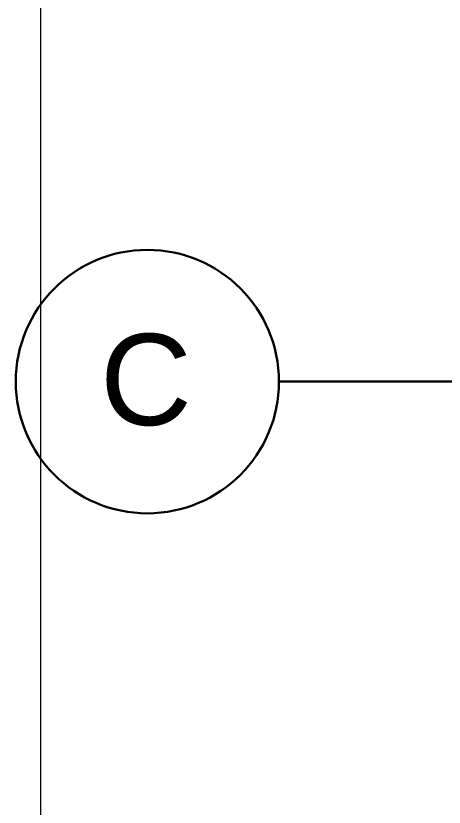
# Model space of a CAD drawing. Header units: millimetres. Extents: x -4000 to 187956, y -58990 to 162485.
# Drawn here: x -2124 to -8, y 13350 to 17255 of the extents above; entities that cross this region are included whole.
import ezdxf

# ---------------------------------------------------------------- set-up
doc = ezdxf.new("R2010")
doc.units = ezdxf.units.MM
doc.linetypes.add('Grid Line', pattern=[2222.5, 1270, -317.5, 317.5, -317.5])
doc.linetypes.add('Grid Line 12_5mm', pattern=[2150, 1250, -300, 300, -300])
for name, color, linetype, lineweight in [('A-FLOR-LEVL', 51, 'Continuous', 9), ('S-GRID', 1, 'Continuous', 30), ('S-GRID-IDEN', 1, 'Continuous', 30)]:
    doc.layers.add(name, color=color, linetype=linetype, lineweight=lineweight)
doc.styles.add('Arial', font='arial.ttf', dxfattribs={"height": 450})

# ---------------------------------------------------------------- blocks, each defined once
blk = doc.blocks.new('CMF2_NHAXUONG_A_rvt-1-0_000')
at = {"layer": 'A-FLOR-LEVL', "color": 250}
blk.add_line((-2000.2, 12100), (-2000.2, 36100), dxfattribs=at)
at = {"layer": 'S-GRID', "linetype": 'Grid Line 12_5mm', "lineweight": 9}
blk.add_line((-824.3, 15450), (183641.1, 15450), dxfattribs=at)
blk = doc.blocks.new('Grid - M_Grid Head - Circle 2-61448-0_000')
at = {"layer": 'S-GRID-IDEN'}
blk.add_circle((0, 0), 6.5, dxfattribs=at)

msp = doc.modelspace()

# ---------------------------------------------------------------- block references
at = {"lineweight": 5}
msp.add_blockref('CMF2_NHAXUONG_A_rvt-1-0_000', (0, 0), dxfattribs=at)

# ---------------------------------------------------------------- next in the draw order: linework, layer by layer
at = {"layer": 'S-GRID', "linetype": 'Grid Line'}
msp.add_line((-824.3, 15450), (183641.1, 15450), dxfattribs=at)

# ---------------------------------------------------------------- next in the draw order: block references
at = {"layer": 'S-GRID-IDEN', "xscale": 99.99999999999993, "yscale": 99.99999999999993, "zscale": 99.99999999999993, "rotation": 269.9999999999994}
msp.add_blockref('Grid - M_Grid Head - Circle 2-61448-0_000', (-1474.3, 15450), dxfattribs=at)

# ---------------------------------------------------------------- next in the draw order: texts
at = {"layer": 'S-GRID-IDEN', "insert": (-1708.3, 15685.3), "char_height": 450, "width": 553.164, "attachment_point": 1, "style": 'Arial'}
msp.add_mtext('C', dxfattribs=at)

doc.saveas('drawing.dxf')
